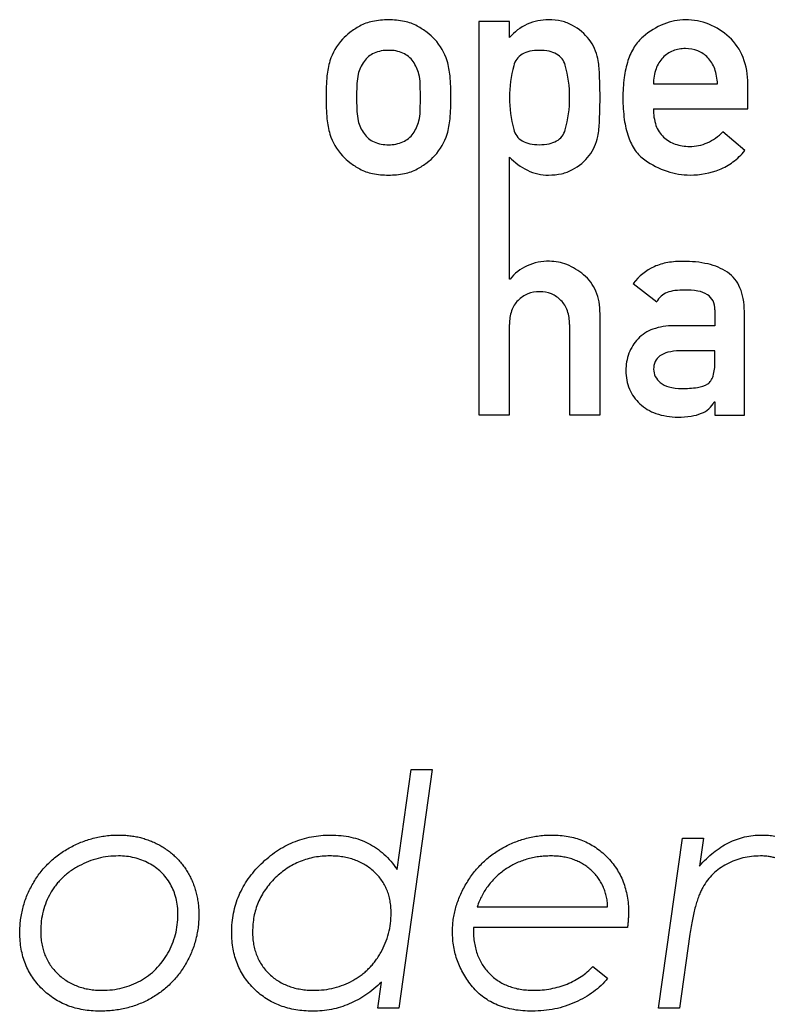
# Model space of a CAD drawing. Extents: x 0 to 0.124, y 0 to 0.206.
# Drawn here: x 0.09507 to 0.10273, y 0.16357 to 0.17371 of the extents above; entities that cross this region are included whole.
import ezdxf

# ---------------------------------------------------------------- set-up
doc = ezdxf.new("R2010")
doc.units = 0
doc.layers.get('0').update_dxf_attribs({"linetype": 'CONTINUOUS'})

msp = doc.modelspace()

# ---------------------------------------------------------------- linework, layer by layer
at = {"color": 7, "linetype": 'CONTINUOUS'}
for p, q in [((0.1000797853, 0.173690825), (0.0997677774, 0.173690825)), ((0.0997677774, 0.173690825), (0.0997677774, 0.1696702105)), ((0.1000797853, 0.1735280094), (0.1000797853, 0.173690825)), ((0.1010064923, 0.1729133104), (0.1010007553, 0.1731568214)), ((0.0985197381, 0.1730583788), (0.0985157967, 0.172916896)), ((0.099170658, 0.1729133104), (0.0991663516, 0.1730574847)), ((0.1015526459, 0.1730538935), (0.1022075072, 0.1730538935)), ((0.1025188037, 0.1727971149), (0.1025188037, 0.1730538935)), ((0.0985157967, 0.172916896), (0.0985197381, 0.1727714737)), ((0.0991663516, 0.1727696781), (0.099170658, 0.1729133104)), ((0.1010007553, 0.1726712354), (0.1010064923, 0.1729133104)), ((0.1015526459, 0.1727971149), (0.1025188037, 0.1727971149)), ((0.1024886772, 0.172371059), (0.1022627347, 0.1725640067)), ((0.1000797965, 0.1710559645), (0.1000797853, 0.1723036368)), ((0.1000855335, 0.1710559645), (0.1000797965, 0.1710559645)), ((0.101346995, 0.1710122119), (0.1015858382, 0.1708242914)), ((0.1021811806, 0.1707446736), (0.1021811806, 0.1705804209)), ((0.1024831415, 0.1696644726), (0.1024831415, 0.1707267429)), ((0.1010064774, 0.1696702105), (0.1010064774, 0.1707016372)), ((0.1000797965, 0.1696702105), (0.1000797965, 0.1705940499)), ((0.100694462, 0.1705940499), (0.100694462, 0.1696702105)), ((0.1021811806, 0.1705804209), (0.1017608747, 0.1705804209)), ((0.1021811806, 0.1703236376), (0.1018175215, 0.1703236376)), ((0.1021811806, 0.1702095962), (0.1021811806, 0.1703236376)), ((0.1021747061, 0.1698014702), (0.1021811806, 0.1698014702)), ((0.1021811806, 0.1698014702), (0.1021811806, 0.1696644726)), ((0.0997677774, 0.1696702105), (0.1000797965, 0.1696702105)), ((0.100694462, 0.1696702105), (0.1010064774, 0.1696702105)), ((0.1021811806, 0.1696644726), (0.1024831415, 0.1696644726)), ((0.0989310213, 0.1650191036), (0.0990746014, 0.1660442048)), ((0.0992897332, 0.1660442048), (0.0989472375, 0.163601897)), ((0.0990746014, 0.1660442048), (0.0992897332, 0.1660442048)), ((0.1016032465, 0.163601897), (0.1018503413, 0.1653420416)), ((0.1018503413, 0.1653420416), (0.1020654731, 0.1653420416)), ((0.1020654731, 0.1653420416), (0.102024927, 0.1650558331)), ((0.0997490988, 0.1646398774), (0.1010842577, 0.1646398774)), ((0.1012865112, 0.1644261761), (0.09971046, 0.1644261761)), ((0.1019257077, 0.1643584401), (0.101818382, 0.163601897)), ((0.1009316139, 0.1640293005), (0.1010842577, 0.1639071855)), ((0.0987321057, 0.163601897), (0.0987697907, 0.1638680699)), ((0.0989472375, 0.163601897), (0.0987321057, 0.163601897)), ((0.101818382, 0.163601897), (0.1016032465, 0.163601897))]:
    msp.add_line(p, q, dxfattribs=at)
for centre, radius, start, end in [((0.0987705144, 0.1732420179), 0.0004600896735723, 101.6017492141, 118.9637551241), ((0.0988353606, 0.172930867), 0.0007779251189368, 89.4470408826, 101.6714552276), ((0.0988499716, 0.1729459996), 0.0007627893647943, 78.214070324, 90.5335725061), ((0.0989109632, 0.1732366722), 0.0004657871154266, 61.1280449051, 78.2551834339), ((0.1004904352, 0.1731672322), 0.0005466199066485, 114.7674452515, 138.6989576212), ((0.1004750908, 0.1731813822), 0.0005274039922063, 89.3864881876, 113.8977670355), ((0.1004848496, 0.1731297195), 0.0005790510304971, 77.2154119067, 90.4068351374), ((0.1005163997, 0.1732724539), 0.0004328742989457, 61.0875972178, 77.1072431504), ((0.1019598029, 0.1729383119), 0.0007868077373549, 112.4568971381, 130.6194969927), ((0.1018812038, 0.1731182852), 0.0005904711864198, 90.074563698, 112.0793356177), ((0.1018851664, 0.1730652136), 0.0006435597440286, 68.6154292814, 90.4212102), ((0.101870251, 0.1730463726), 0.0006665790924082, 46.7130624906, 68.0121243633), ((0.0987842374, 0.1731290818), 0.0005621370180541, 126.8608016369, 137.3312956003), ((0.098990519, 0.1728561445), 0.0009042565185207, 119.3202429808, 126.9442647044), ((0.0986890316, 0.1728439841), 0.000916837223082, 53.2752318374, 60.8321557213), ((0.0988969257, 0.1731212708), 0.0005702729582081, 42.983330832, 53.3577210028), ((0.1004601779, 0.173164918), 0.0005541955340157, 38.1432469898, 61.3746243085), ((0.0988114714, 0.1731056392), 0.0005980514094231, 137.4482839532, 162.1659513896), ((0.0988766663, 0.1731083688), 0.000593906321482, 17.6861416775, 42.5613525724), ((0.1005208357, 0.1732217503), 0.0004714442194863, 11.0499571183, 37.2641951979), ((0.1017382611, 0.1731913641), 0.0004505105833099, 130.1850480793, 147.8014063965), ((0.1019431112, 0.1731127205), 0.0005683758160969, 21.7770761373, 47.4737211309), ((0.0987962497, 0.1731418286), 0.0002482655643386, 114.2219560557, 145.4285215185), ((0.0988343227, 0.1730404), 0.0003564515711769, 88.6262709033, 113.1140326843), ((0.0988509439, 0.1730432453), 0.0003535960376474, 66.7957333441, 91.3086808634), ((0.0988849253, 0.1731350347), 0.0002558903771849, 35.2451333216, 65.6910340728), ((0.1003080219, 0.1731938493), 0.000190435983193, 120.7698524126, 166.0784190949), ((0.1003405352, 0.1731336441), 0.0002588154055501, 101.8647684898, 120.1358082568), ((0.1003813059, 0.1729432043), 0.0004535697386603, 89.3995607544, 101.9588512402), ((0.100390827, 0.1729252372), 0.0004715360858354, 78.4605758328, 90.5793546845), ((0.1004323885, 0.1731261286), 0.0002663917399857, 60.8277296844, 78.5755683604), ((0.1004705584, 0.1731968037), 0.0001860790756615, 14.9121824736, 60.4824682666), ((0.1018804529, 0.173103541), 0.000617632835931, 147.9360262608, 162.2050109934), ((0.1018675758, 0.1731092345), 0.0003045467048551, 112.0747000646, 135.7365357356), ((0.1018763542, 0.1730764696), 0.000338234597825, 89.3086564792, 111.3668410152), ((0.1018842946, 0.1730842204), 0.0003304817743047, 68.3819892251, 90.6690987607), ((0.1018903765, 0.1731099584), 0.0003043375452194, 44.1117274216, 67.6612494844), ((0.0989962904, 0.1730654931), 0.0007864995196082, 163.505465524, 174.9534337832), ((0.0988877753, 0.1730673991), 0.0003659827587247, 143.9642832013, 166.7242991599), ((0.0987561432, 0.1730503758), 0.0004099528942383, 14.2723885749, 34.5215833487), ((0.0986816025, 0.1730655872), 0.0007929633987524, 4.998492407, 16.3491939276), ((0.0998670235, 0.1731097405), 0.0011347076353769, 2.3780252558, 10.2733573164), ((0.1022148818, 0.1729953669), 0.000969121002854, 162.1581227733, 172.7209407833), ((0.1018696755, 0.173107287), 0.0003074096222244, 135.7497339979, 160.8011077239), ((0.1018837933, 0.1731035673), 0.0003135127533121, 19.5306700709, 44.112908009), ((0.1017993525, 0.1730652646), 0.0007195406964679, 359.0945632375, 21.0393209214), ((0.0991414979, 0.1730265976), 0.0006225709633047, 168.4320021337, 177.0738459154), ((0.0985902501, 0.1730262021), 0.0005769497136292, 3.1080706527, 12.5371696519), ((0.1012997655, 0.1729171592), 0.0012199857155788, 164.6714459765, 180.1807616351), ((0.0995089919, 0.1729241341), 0.0011855382400341, 359.4768916544, 15.6873355429), ((0.1020483264, 0.1730477228), 0.0004957183681115, 161.0897898683, 179.2866771873), ((0.1017009852, 0.1730411216), 0.0005066839420121, 1.4444787432, 19.2748662813), ((0.1003169962, 0.172931146), 0.002113977283116, 174.4750570099, 180.3862384376), ((0.0973478788, 0.1729311652), 0.0021334005320654, 359.6167632873, 5.4739704379), ((0.1028093544, 0.1729169558), 0.0015687394260571, 172.6311544468, 180.2902438219), ((0.1003838357, 0.1729021076), 0.0021808188928367, 179.6114795533, 185.4401339396), ((0.0972804203, 0.1729020882), 0.0022008611735528, 354.610060343, 0.3854860754), ((0.101289191, 0.1729094721), 0.0012094112794009, 179.8181663876, 195.39582821), ((0.0995203671, 0.1729020126), 0.0011741679193943, 344.2355232211, 0.5513018705), ((0.1028155738, 0.1728998472), 0.0015749653386586, 179.6666982472, 187.6552588707), ((0.0991577082, 0.1728028978), 0.0006387430321337, 182.8199527158, 191.4027784019), ((0.0985909195, 0.1728011009), 0.0005762890437408, 347.4516635832, 356.874357088), ((0.1020442541, 0.1727875912), 0.0004916998905224, 178.890081181, 198.7494095035), ((0.0989987744, 0.1727631943), 0.0007888571893461, 184.9334535123, 196.4373026702), ((0.0988747024, 0.172755804), 0.0003521487230768, 192.9954155578, 216.5540989855), ((0.0987715904, 0.1727724406), 0.0003938684288562, 324.9189376659, 345.8109140889), ((0.0986790898, 0.1727631019), 0.0007953511111932, 343.7075958246, 355.1136037957), ((0.0998577922, 0.1727193391), 0.0011439735692438, 349.7586821771, 357.5900094421), ((0.1021670796, 0.1728106868), 0.0009203756792916, 187.5321012062, 198.96631743), ((0.0988114714, 0.1727231344), 0.0005980514094231, 197.8340486104, 222.5517160468), ((0.0987962465, 0.1726869459), 0.0002482633782952, 214.5720834735, 245.7786489364), ((0.0988849287, 0.1726937398), 0.0002558881516415, 294.3083620982, 324.7542628494), ((0.0988766663, 0.1727204048), 0.000593906321482, 317.4386474276, 342.3138583225), ((0.1003071821, 0.172634331), 0.00018965068024, 194.018633093, 239.3840415925), ((0.1004717699, 0.1726311), 0.0001849617254188, 299.2825296548, 344.9300778544), ((0.1018592122, 0.1727271182), 0.0002970479985985, 199.1764637355, 227.0059933887), ((0.101891236, 0.1729208237), 0.0005151034529303, 294.3581567481, 316.1548876711), ((0.0988343216, 0.1727883756), 0.0003564513670761, 246.8861381608, 271.3738999419), ((0.0988509449, 0.1727855303), 0.0003535958323145, 268.6911471309, 293.2040946502), ((0.1003404301, 0.1726958376), 0.0002595300456609, 239.9825319246, 258.1920759994), ((0.100381296, 0.172887576), 0.0004555741916759, 258.0958203656, 270.599052019), ((0.1003908454, 0.1729067841), 0.0004747815059616, 269.4223826051, 281.4572042765), ((0.1004325411, 0.1727038218), 0.0002675818244783, 281.3396068142, 298.992741926), ((0.1005314052, 0.1726025998), 0.0004603631410989, 322.3774487657, 349.1506555597), ((0.1018217801, 0.1726912976), 0.0005550200600194, 198.8960218954, 214.9249412626), ((0.1018921332, 0.1727644891), 0.0003468344265766, 227.2380659605, 250.2612675662), ((0.1019166751, 0.172844715), 0.0004306535203085, 250.7927732768, 270.7136477377), ((0.1019247085, 0.1728600983), 0.0004460113525705, 269.6570672984, 293.6583567628), ((0.1016918784, 0.1726024334), 0.0003976411490408, 215.142380321, 235.1720207914), ((0.1019177826, 0.1728545421), 0.000748114374175, 306.8097290286, 319.7391124207), ((0.0987680023, 0.1726772765), 0.0005350354742155, 222.0820395218, 233.1361949392), ((0.0989519539, 0.172920849), 0.0008402649683774, 233.0645870039, 241.2435646334), ((0.0987281079, 0.1729319202), 0.0008516679722891, 298.6058176583, 306.7158003821), ((0.0989135031, 0.1726844612), 0.0005424647177142, 306.6447783315, 317.6032827073), ((0.1006138103, 0.1728464461), 0.0007614619748491, 225.4674242827, 242.5713441711), ((0.1004766194, 0.172644425), 0.0005292887859977, 298.0707487803, 322.4117397692), ((0.1019866788, 0.1730198365), 0.0009086470083053, 234.9445172706, 251.1166111736), ((0.1020034348, 0.1727421566), 0.0006068171705099, 291.8245316511, 306.6927625193), ((0.0987696985, 0.1725947752), 0.0004667332742779, 241.6005919441, 258.667806149), ((0.0988353398, 0.1729165114), 0.0007950962015147, 258.5855570965, 270.5425111869), ((0.0988499928, 0.1729010319), 0.0007796136800487, 269.4763894591, 281.5264715856), ((0.0989117922, 0.1726002099), 0.0004725098932714, 281.4727987628, 298.3091937693), ((0.1004730469, 0.1725941941), 0.0004728058671037, 243.6306891969, 270.9320808062), ((0.1004848561, 0.1727147198), 0.0005932833143731, 269.6022996994, 282.4722559239), ((0.1005173538, 0.1725646045), 0.0004396926626821, 282.5620572378, 298.2815534417), ((0.101928304, 0.1728596051), 0.0007381544933058, 251.3785981459, 269.9591022862), ((0.1019301033, 0.1729287134), 0.0008072659322028, 269.8348976328, 291.7336981023), ((0.1004794876, 0.1706895376), 0.0005501350147306, 88.9718509079, 113.5952474012), ((0.1004884636, 0.1707584534), 0.0004811314454135, 68.2224513324, 89.8933681877), ((0.1018036365, 0.1706317655), 0.0006036390708795, 100.0270900681, 113.6906635035), ((0.1018380155, 0.1704332538), 0.0008051048311912, 88.7012161091, 99.9765752448), ((0.101878626, 0.1702009563), 0.0010374364781683, 77.041507981, 91.2351065145), ((0.1004537552, 0.1707698556), 0.0004663106216101, 114.6480685898, 142.1527861182), ((0.1004234069, 0.1706062425), 0.0006466274923698, 50.0888352082, 67.8730870162), ((0.1017789081, 0.17069475), 0.0005360331854667, 113.9752620957, 143.6836240195), ((0.1019695812, 0.1705973684), 0.0006307236888968, 57.2271039795, 77.018369461), ((0.1020993039, 0.1708280263), 0.0003669006959377, 22.4743217563, 54.7615440183), ((0.10056789, 0.1707686561), 0.0004294005914773, 22.5609524874, 50.97217567), ((0.1003848341, 0.1705992075), 0.0003283951054261, 89.2872815217, 111.1314823725), ((0.1003925562, 0.1706111476), 0.0003164504784981, 68.4709509817, 90.6585699418), ((0.1004876438, 0.1707355856), 0.00051619379361, 10.0187714768, 22.533426854), ((0.1017794643, 0.1707186051), 0.0002205916689345, 113.3549111436, 151.3732050653), ((0.1018273908, 0.1705109588), 0.0004319270198419, 97.2720606128, 108.2654646594), ((0.1018672535, 0.1702108046), 0.0007347143185129, 89.682808515, 97.3928033618), ((0.1018915075, 0.1703139736), 0.0006318566197619, 79.4285334199, 91.8308025031), ((0.1019581703, 0.1706599127), 0.0002795667082913, 58.4560782895, 79.8516948828), ((0.1019592483, 0.1707664912), 0.0005198527673175, 10.1137327506, 22.8405232665), ((0.1003681299, 0.17064116), 0.0002821647556181, 135.3801475702, 160.8088618904), ((0.1003740552, 0.1706368832), 0.0002893885751099, 111.8300840651, 135.6014548955), ((0.1003982961, 0.1706354762), 0.0002917349910946, 44.3340662136, 67.7661517784), ((0.1004061275, 0.17064116), 0.0002821647556181, 19.1911381096, 44.6198524298), ((0.1003133603, 0.1707050811), 0.0006931265788101, 359.7153486176, 9.995542232), ((0.1020189475, 0.1707619901), 0.0001607847137362, 26.8815721088, 57.8840211631), ((0.1019854453, 0.1707507231), 0.0001958274593988, 358.2297174179, 25.3896921933), ((0.1017104088, 0.1707213546), 0.0007727521075191, 0.3995274743, 10.1684728097), ((0.1004946233, 0.1706008803), 0.0004148845136726, 161.297698759, 180.9432775798), ((0.100279634, 0.1706008803), 0.0004148845136726, 359.0567224202, 18.702301241), ((0.1016783785, 0.1701765859), 0.0003911675971069, 109.4391170379, 136.4103851462), ((0.1017566981, 0.1699415352), 0.0006388994730913, 89.6255421063, 109.0471270331), ((0.1017173349, 0.1701399658), 0.0004446328185754, 136.4537117584, 159.0816759894), ((0.101757092, 0.170070617), 0.0002447084448177, 103.1705947905, 124.3988962921), ((0.1018262078, 0.1697902107), 0.0005334979019105, 90.9330457633, 103.5364840445), ((0.1017701029, 0.1701253832), 0.0004991567008282, 159.6807097212, 180.6254266183), ((0.1017333557, 0.1701424559), 0.0001785215335515, 156.1753335091, 182.3934178105), ((0.1017031016, 0.1701520777), 0.0001469987026514, 124.9728761994, 154.8426374836), ((0.1017020466, 0.1701966959), 0.0004793063589354, 344.1941558657, 1.5422722031), ((0.1017411782, 0.170113813), 0.0004702420846928, 179.2540981118, 202.5307265268), ((0.1017133678, 0.1701340065), 0.0001583810468502, 179.6403307033, 206.8172350466), ((0.1017495449, 0.1701558818), 0.0002005618608753, 207.7318587513, 230.9380176915), ((0.1020426047, 0.1700822253), 0.0001173116974206, 304.724969837, 326.8552696238), ((0.1019810491, 0.1701218129), 0.0001904971246457, 327.0085111755, 343.0082856974), ((0.1017055727, 0.1701058808), 0.0004343606986205, 203.363955228, 227.9112342488), ((0.1017614163, 0.1701579291), 0.0002097822209358, 228.7723218253, 255.9449805053), ((0.1018315095, 0.1704247607), 0.000485658590153, 255.5681831452, 271.0575027126), ((0.101866145, 0.1708297808), 0.0008909659273922, 268.3488534792, 278.8431999977), ((0.1019629529, 0.1702401603), 0.0002935147765768, 277.8643438966, 299.9368060698), ((0.1017135938, 0.1700883327), 0.0004270820273652, 225.5340063815, 251.357265526), ((0.1019525659, 0.1699190366), 0.0002513333459569, 291.5508819185, 332.11025325), ((0.1018062211, 0.1703722412), 0.0007257099386644, 251.5932336852, 269.7033272926), ((0.1018088846, 0.1705103611), 0.0008638439758386, 269.5741017552, 278.59738), ((0.1018694712, 0.170119496), 0.0004683161304707, 278.4168826238, 291.9976204198)]:
    msp.add_arc(centre, radius, start, end, dxfattribs=at)
for points, knots in [([(0.09507007471332, 0.1643727502974452), (0.0950703438656509, 0.1643953488134141), (0.0950708777119808, 0.1644401715157515), (0.0950781364517899, 0.1645067172360238), (0.0950883331140263, 0.1645720955197324), (0.0951031617712062, 0.1646361855073749), (0.0951224548561478, 0.1646986920931001), (0.0951450963875058, 0.1647601441266829), (0.0951732575014496, 0.1648197223168921), (0.0952043372442851, 0.1648782694294348), (0.0952396835561461, 0.1649344581898339), (0.0952782774390282, 0.1649878052327854), (0.0953198223277558, 0.1650381970914034), (0.0953649567798468, 0.1650850427523287), (0.095413026189294, 0.1651289362327583), (0.0954643616688356, 0.1651694808097065), (0.0955182799794465, 0.1652074602924168), (0.095575539466096, 0.1652415350543243), (0.0956347229594414, 0.1652724136470739), (0.0956955348192718, 0.1652993546774471), (0.0957576586580204, 0.165321566126402), (0.095820783449649, 0.1653404894504512), (0.0958854063418743, 0.165354616691861), (0.0959511548702514, 0.1653651872267843), (0.0960182487542566, 0.1653715943773135), (0.0960633614254109, 0.1653722429284274), (0.0960861128743776, 0.1653725700089836)], [0, 0, 0, 0, 0.0426963891876735, 0.0846855406822755, 0.1263897385996903, 0.1677284276023631, 0.2088963129429749, 0.2499840270578593, 0.2914013109455429, 0.3333560256911104, 0.3752191302636956, 0.4167627264893063, 0.457746975436165, 0.4985611507777298, 0.5396235730376682, 0.5806958939652127, 0.6221360732825151, 0.6641972354053083, 0.7065430823154585, 0.7482602748939452, 0.7898082198682547, 0.8311774912914103, 0.8727428267106737, 0.9147438093167288, 0.9570031695797884, 1, 1, 1, 1]), ([(0.0960861128743776, 0.1653725700089836), (0.0961047317798342, 0.1653723882750275), (0.0961417288071132, 0.1653720271573371), (0.0961966327089043, 0.165366272318762), (0.0962505304506786, 0.1653584707891599), (0.0963031143135488, 0.1653469444678657), (0.0963544327047267, 0.1653321279384774), (0.0964044696516796, 0.1653137672257947), (0.096453868495787, 0.1652931293451516), (0.0965011466430827, 0.1652680280698298), (0.0965471617309906, 0.1652411235107779), (0.0965904635111292, 0.1652108630737073), (0.0966317360761797, 0.1651785813269111), (0.0966698521190396, 0.1651431608464871), (0.0967052519853841, 0.1651052664099895), (0.0967383679299851, 0.1650650540257926), (0.0967688516978739, 0.165022198487609), (0.096796411223542, 0.164976839492048), (0.096821354988065, 0.1649296350618371), (0.0968427776642751, 0.1648804885845075), (0.0968607803618666, 0.1648297200281022), (0.0968763307755135, 0.1647777781448733), (0.0968877085469657, 0.1647239864603487), (0.0968955471273553, 0.1646686703810116), (0.0969012712676502, 0.1646118525737811), (0.096901626172012, 0.1645734285367533), (0.0969018054825507, 0.1645540153214836)], [0, 0, 0, 0, 0.0431781545998957, 0.08579792014685, 0.1279553210863153, 0.1694915066794384, 0.2105895728265319, 0.2517852179718291, 0.2931062185090014, 0.3346882534102829, 0.3758772903352676, 0.4167095618353986, 0.4571566936054973, 0.497360816376355, 0.5372948988953795, 0.5773990302270494, 0.6181412046672418, 0.6592044833521213, 0.7004595548476411, 0.7419268714267173, 0.7834696100191076, 0.8253793050433691, 0.8676366701289298, 0.9108888368280824, 0.9549778126556578, 1, 1, 1, 1]), ([(0.097237622790243, 0.1643760893899933), (0.0972384980304954, 0.1644096944291692), (0.0972402235177262, 0.164475944885346), (0.0972551404964319, 0.1645732289279427), (0.0972783520653702, 0.1646669775228468), (0.0973115721909557, 0.1647571267220676), (0.0973540246593825, 0.1648437557483417), (0.0974066502273675, 0.1649263623879582), (0.0974686126482939, 0.1650051443597587), (0.0975384512997694, 0.165079947957079), (0.0976152777511343, 0.1651478370696656), (0.0976955737137494, 0.165208415586192), (0.0977800466690234, 0.1652587817798472), (0.097867370680752, 0.1653007215476286), (0.0979587037906989, 0.1653324792687122), (0.0980527744669595, 0.1653562859531048), (0.0981505610441186, 0.165369641762826), (0.0982167335478189, 0.1653715841024151), (0.0982503218587526, 0.1653725700089836)], [0, 0, 0, 0, 0.0639353163048533, 0.1260449020409414, 0.1869006429709428, 0.2475142918555724, 0.3085624149606767, 0.3701952298767425, 0.4335873367036562, 0.4991126912026186, 0.5647162916321361, 0.6285196493195866, 0.6902898015225034, 0.751619391863155, 0.8125976963276649, 0.8740407053184895, 0.9360646836951477, 0.9999999999999999, 0.9999999999999999, 0.9999999999999999, 0.9999999999999999]), ([(0.0982503218587526, 0.1653725700089836), (0.0982861660307326, 0.1653716671604228), (0.0983560170546864, 0.1653699077420023), (0.0984571656060479, 0.16535321422621), (0.0985517202370701, 0.1653267824733546), (0.0986394785874246, 0.1652884724979756), (0.0987217802375457, 0.1652395836478355), (0.0987974064488716, 0.1651772981593935), (0.0988687754941645, 0.1651041528952976), (0.0989099034760488, 0.1650479561721082), (0.0989310197253392, 0.1650191032121087)], [0, 0, 0, 0, 0.1340629823571741, 0.261254091659988, 0.3825661397849021, 0.5006425379326346, 0.6186274150240892, 0.739641305330678, 0.8663246079752025, 0.9999999999999999, 0.9999999999999999, 0.9999999999999999, 0.9999999999999999]), ([(0.0994967574056276, 0.1643822905618683), (0.0994973007160283, 0.1644034503509667), (0.0994983854780398, 0.1644456975366566), (0.0995045300613838, 0.1645088711943545), (0.0995156016981349, 0.1645713279691188), (0.0995309987311387, 0.1646331295798867), (0.0995504472757313, 0.1646944492859775), (0.0995751719130171, 0.1647548813870313), (0.0996029933068207, 0.1648152725555558), (0.0996360728239676, 0.1648739134840349), (0.0996720573206477, 0.1649311362116734), (0.0997114762807256, 0.1649854113969247), (0.0997543076493301, 0.1650361566040516), (0.0997995312045015, 0.1650839674456219), (0.0998478361290167, 0.1651284193890898), (0.0998990057444259, 0.1651695063576829), (0.0999530809630839, 0.16520745540799), (0.1000102423605313, 0.1652413969818185), (0.1000691256173835, 0.1652725540709519), (0.1001297388338021, 0.1652992319914072), (0.1001914841857182, 0.1653215832024413), (0.1002541423411465, 0.1653404836577977), (0.1003182869261977, 0.1653546180886206), (0.1003835598632864, 0.1653651867618767), (0.1004501776224715, 0.1653715946941396), (0.1004949731384913, 0.1653722430244383), (0.1005175656988969, 0.1653725700089836)], [0, 0, 0, 0, 0.0402552945744598, 0.0803728665244436, 0.1206008817003068, 0.1608004611511368, 0.2014526254167232, 0.24284626153106, 0.2849270350062222, 0.3278472682954355, 0.3708090440043953, 0.413459873944565, 0.4553226899098303, 0.4970410301328369, 0.5385670556132732, 0.5800875732980108, 0.6217894641518182, 0.6641162595693474, 0.7064614220067976, 0.7484420755728595, 0.7899681010532954, 0.8313086627112108, 0.8728412965823427, 0.9148088734207813, 0.9570339658010955, 1, 1, 1, 1]), ([(0.1005175656988969, 0.1653725700089836), (0.1005451067825537, 0.1653719822140681), (0.1005992838475168, 0.165370825941362), (0.1006787022782056, 0.1653601162818152), (0.1007543815609866, 0.1653424331073073), (0.1008265615163411, 0.165318082069224), (0.1008949004505074, 0.165286415997779), (0.1009598036798626, 0.1652481368976409), (0.1010207096319587, 0.1652023383844546), (0.1010774662349113, 0.1651501552485271), (0.1011293738276652, 0.1650928853010925), (0.1011743988860838, 0.1650308765739447), (0.1012129109119823, 0.1649653399271764), (0.1012438823134336, 0.1648956407750652), (0.1012684775681578, 0.1648223781674627), (0.1012853303464149, 0.1647451134680881), (0.1012962822078305, 0.1646642021077567), (0.1012973931367111, 0.1646089086999927), (0.1012979593287046, 0.1645807280618683)], [0, 0, 0, 0, 0.0663137422167751, 0.1304481684448821, 0.1925997777842041, 0.2532800780189299, 0.3136015352766963, 0.3737037296459998, 0.434448058406506, 0.4967964344398527, 0.5591706855619891, 0.6203037762175024, 0.6810662140090556, 0.7419263474572788, 0.8036956055630452, 0.8668818198096212, 0.9321554699660177, 1, 1, 1, 1]), ([(0.102024927477743, 0.1650558332301375), (0.1020476451976106, 0.1650811301994113), (0.1020920578800184, 0.1651305852621902), (0.1021655414070784, 0.1651948307086669), (0.1022411204959389, 0.1652499534101957), (0.1023199421060436, 0.1652945594023075), (0.1024012815944498, 0.1653297279226441), (0.1024856375933099, 0.1653547166359061), (0.1025727766583087, 0.1653699669315535), (0.1026319453114249, 0.1653716982105387), (0.1026617401279834, 0.1653725700089836)], [0, 0, 0, 0, 0.1386941184349926, 0.2711441935993136, 0.3976152779092095, 0.5199972365303293, 0.6400923248457159, 0.758598036268208, 0.8784402407783285, 1, 1, 1, 1]), ([(0.1026617401279834, 0.1653725700089836), (0.1026843376201641, 0.1653721516364593), (0.1027287135458321, 0.1653713300555557), (0.102793573790101, 0.1653637229132726), (0.1028549911852878, 0.1653504336502782), (0.1029135087027019, 0.165333914771275), (0.1029680686684983, 0.1653104980693053), (0.1030195766875653, 0.1652829140474613), (0.1030673505124593, 0.1652496960708705), (0.1031117625183678, 0.1652121413252804), (0.1031516813171467, 0.1651702164818263), (0.1031870531454102, 0.1651247813420514), (0.103215779358872, 0.1650751724101693), (0.1032408749755941, 0.1650228359936731), (0.1032589420945603, 0.1649664067432255), (0.1032726351393106, 0.1649067678158007), (0.1032800213616558, 0.164843587708398), (0.1032812361586956, 0.1648003302036588), (0.1032818573154834, 0.164778211535426)], [0, 0, 0, 0, 0.0699605697638868, 0.1373853797006749, 0.2017962265161057, 0.2644266275196771, 0.3253300430655517, 0.3852563404510931, 0.4450773618274913, 0.5051592098766534, 0.5650592056060705, 0.6240497500821608, 0.6829909576013491, 0.742243938716213, 0.8034352683374664, 0.8660269488421273, 0.9314961533598066, 1, 1, 1, 1]), ([(0.0960799117025026, 0.1651588680859067), (0.0960445258488269, 0.1651577341403072), (0.0959743414693977, 0.1651554850701298), (0.0958709180041125, 0.1651356535138019), (0.0957708999222711, 0.1651033870722849), (0.0956911037168191, 0.1650664802072009), (0.0956298874284697, 0.1650316832934085), (0.0955867999373275, 0.1650026767599591), (0.0955461554916437, 0.1649714638232429), (0.0955087620813074, 0.1649374293981539), (0.095473160506055, 0.1649019304291407), (0.0954410484829409, 0.1648632573428473), (0.0954116209032013, 0.1648224167682835), (0.0953760103462036, 0.1647652016526324), (0.0953390009666585, 0.1646894459570222), (0.0953068195248864, 0.1645932870249458), (0.0952871198919834, 0.1644923295639549), (0.0952849006355461, 0.1644234019073147), (0.0952837766363969, 0.1643884917337433)], [0, 0, 0, 0, 0.0857964810410949, 0.1701689277936433, 0.254477839739283, 0.3402743207803783, 0.3829599416999205, 0.4252267997635835, 0.4662044408121145, 0.5071838980441843, 0.5478333042147318, 0.5880926907709991, 0.6289957988614859, 0.669891628171223, 0.7515056578404542, 0.8328822457779561, 0.9153589416625535, 1, 1, 1, 1]), ([(0.0966881035594738, 0.164558308440474), (0.0966872868735569, 0.1645870003478332), (0.0966856918173082, 0.164643038054828), (0.0966702932685469, 0.1647244514145616), (0.0966461170413353, 0.1648008845524296), (0.096612072620398, 0.1648718588808623), (0.0965691319727566, 0.16493651279803), (0.0965175553434639, 0.1649936886669182), (0.0964581954268819, 0.1650436615323165), (0.0963908758482287, 0.165084388381588), (0.0963187733033117, 0.1651181653956642), (0.0962419388207456, 0.1651413138758077), (0.096162061183459, 0.1651562347244981), (0.096107486640718, 0.1651579841511905), (0.0960799117025026, 0.1651588680859067)], [0, 0, 0, 0, 0.0897661279686547, 0.1753207939151206, 0.2584651498346482, 0.340200495930904, 0.4209900111026918, 0.5006748320639117, 0.5805585390899541, 0.6630562667419795, 0.746382326620673, 0.8292279450267529, 0.913713819149253, 1, 1, 1, 1]), ([(0.0982431666604353, 0.1651588680859067), (0.0982164183788108, 0.1651582817545699), (0.0981636629226761, 0.1651571253372136), (0.0980860181287202, 0.1651462918413127), (0.0980112159628955, 0.1651287220067365), (0.0979395056214597, 0.1651038000456205), (0.0978706538192842, 0.1650720006975283), (0.0978046852954526, 0.1650333765188293), (0.0977418944023425, 0.1649871326836265), (0.097682962722981, 0.1649346255179656), (0.0976286957294759, 0.1648773980068921), (0.0975814188861464, 0.1648160915535164), (0.0975406211048912, 0.164751882681435), (0.0975085271925847, 0.1646836790531755), (0.0974823369760542, 0.164612953899689), (0.097464153489353, 0.1645387198917265), (0.0974537080381685, 0.1644612978849367), (0.0974521266300125, 0.1644085576226265), (0.0974513247133199, 0.1643818135486471)], [0, 0, 0, 0, 0.0649385479836033, 0.128077861886034, 0.1899970753661924, 0.2513099054102768, 0.3121354831568617, 0.3739341373063702, 0.4366574990231114, 0.5012194215594872, 0.565423420116921, 0.6279180810560151, 0.6889969290220573, 0.7498016599222314, 0.810645626013392, 0.8719049141006565, 0.9350442280030837, 1, 1, 1, 1]), ([(0.0988690080065892, 0.1645773889693202), (0.0988684438198092, 0.1645984039101879), (0.0988673367720318, 0.1646396394449547), (0.0988590817008404, 0.1646998695424708), (0.0988457076624489, 0.1647572645900396), (0.0988269321683339, 0.1648117008613761), (0.0988013928815284, 0.1648625768406748), (0.0987721325515026, 0.1649111821118564), (0.0987363124985271, 0.1649562717995812), (0.0986955473296135, 0.1649977904038708), (0.0986506723119166, 0.1650357604471649), (0.0986018409339714, 0.1650684419374603), (0.0985502526111037, 0.165097098085435), (0.0984948212139848, 0.1651193255720115), (0.0984365414286471, 0.1651369551550692), (0.0983749778998036, 0.1651499549532724), (0.0983101460412323, 0.1651576456938738), (0.0982657661645737, 0.1651584556387704), (0.0982431666604353, 0.1651588680859067)], [0, 0, 0, 0, 0.0656688248950139, 0.1288554238194847, 0.189610851855337, 0.2496527001111598, 0.3083297826221283, 0.3672274367034155, 0.4266822868745824, 0.4878327939702198, 0.5488559398370584, 0.6100569136468241, 0.6712175174166932, 0.7329589032291065, 0.7963172582221046, 0.8613302572563353, 0.9293853957932343, 1, 1, 1, 1]), ([(0.1005065943948103, 0.1651588680859067), (0.1004848006334217, 0.1651583215412309), (0.1004416045158196, 0.1651572382675513), (0.1003777549550661, 0.165151291978079), (0.1003160240928931, 0.1651399350055738), (0.100256053497183, 0.1651254929993907), (0.1001982626041926, 0.1651056629045876), (0.1001423512155014, 0.1650819500452883), (0.1000885934996164, 0.1650534277865433), (0.1000368599382474, 0.1650212080530277), (0.0999877594959886, 0.1649853236038696), (0.0999429279811317, 0.164945080606652), (0.0999005758346562, 0.1649030423146174), (0.0998627887278986, 0.1648566070953091), (0.0998283589047777, 0.1648073222600441), (0.0997986378834471, 0.1647542134575327), (0.0997706005641031, 0.1646989815992634), (0.0997563325637852, 0.1646597643744853), (0.099749097399618, 0.1646398777012913)], [0, 0, 0, 0, 0.0665505985541481, 0.1319059812744675, 0.1955162898241741, 0.2580354571466765, 0.3200550686374514, 0.3818214795213788, 0.4432742367994742, 0.5056405568277264, 0.5677797453456783, 0.6286545641674932, 0.6894131356162276, 0.7497669826840248, 0.8111717861840193, 0.8727088513503515, 0.9354518967619928, 1, 1, 1, 1]), ([(0.1010842574056276, 0.1646398777012913), (0.1010830415326499, 0.1646588400986345), (0.1010806672892259, 0.1646958681007528), (0.1010708416826075, 0.1647498512471636), (0.1010565370018745, 0.1648011367741555), (0.1010376202513651, 0.1648498653192812), (0.1010133708449968, 0.1648956293400698), (0.1009847273433336, 0.1649387182741787), (0.1009511287936925, 0.1649790139945458), (0.1009129246349854, 0.1650158598368366), (0.1008717593958557, 0.1650498415548115), (0.100827225584374, 0.1650789874908297), (0.1007799271393378, 0.1651033650732106), (0.1007304289740191, 0.1651240334862445), (0.1006781560462396, 0.1651397972591486), (0.100623346209125, 0.1651506291696569), (0.1005659167275096, 0.1651574765830411), (0.100526648687759, 0.1651583976794875), (0.1005065943948103, 0.1651588680859067)], [0, 0, 0, 0, 0.0658283888979657, 0.1285435422243669, 0.1898003176312991, 0.2501953515648229, 0.3093731362383227, 0.3689985172326309, 0.4292726803967021, 0.4908633770225351, 0.5527641082779103, 0.6140729464371583, 0.6749715211097123, 0.7370070991520383, 0.799785207360377, 0.8638924168727585, 0.9304894931881847, 1, 1, 1, 1]), ([(0.1026469527181276, 0.1651588680859067), (0.1026166657447696, 0.1651579069261641), (0.1025567866845992, 0.1651560066589641), (0.1024687902500662, 0.1651393889843725), (0.1023837688656981, 0.1651140496594815), (0.102303324810546, 0.1650769962751075), (0.102228532494746, 0.165031286133299), (0.1021617412498984, 0.1649759055936886), (0.1021045785094802, 0.16491101159877), (0.1020637827623992, 0.1648499238667152), (0.1020364416230906, 0.1647948365246083), (0.1020159980293411, 0.1647484352028881), (0.1019983847078847, 0.1646961929567834), (0.1019811888088786, 0.1646389237101263), (0.1019649684866976, 0.1645764219638564), (0.1019502444025618, 0.1645084660190071), (0.10193696114462, 0.1644352684641257), (0.1019295315039828, 0.1643845408184699), (0.101925708727743, 0.1643584399008106)], [0, 0, 0, 0, 0.0754996296108754, 0.1492670400199986, 0.2226783862296173, 0.2963518688874293, 0.3695625038409074, 0.4408243971166148, 0.5119182561573944, 0.5846457896750008, 0.6233217105908101, 0.6652540895762051, 0.7110469963360938, 0.7607473063741456, 0.814437105070111, 0.8720955548599383, 0.9341892700182118, 1, 1, 1, 1]), ([(0.1030657703263007, 0.1647772575089836), (0.10306538322882, 0.1647912665301402), (0.1030646282154932, 0.1648185903909131), (0.1030593318405287, 0.1648585561999404), (0.1030504159206313, 0.1648963619996054), (0.1030372578900535, 0.1649318914809847), (0.1030211100499207, 0.1649656430770967), (0.1030008003931406, 0.1649971086228126), (0.1029775020098003, 0.1650270000856303), (0.1029500934970316, 0.1650539794680406), (0.1029203096105713, 0.1650786540145009), (0.1028880241618963, 0.1651005190020476), (0.1028531675718875, 0.1651184473142692), (0.1028162804304374, 0.1651332926932339), (0.1027771746008315, 0.165144949617323), (0.1027357444557741, 0.1651526366058037), (0.1026921093753283, 0.1651583821407241), (0.1026622375155626, 0.1651587036013292), (0.1026469527181276, 0.1651588680859067)], [0, 0, 0, 0, 0.0659330758948623, 0.1285990053081912, 0.1894139388090666, 0.2483720238391572, 0.3066179304357098, 0.3651708004576555, 0.4243186143290144, 0.4846526436061795, 0.5457937141394512, 0.6062019778701391, 0.6677994676267573, 0.7299267114349289, 0.7931577513754312, 0.8595058510509529, 0.9281121220999488, 1, 1, 1, 1]), ([(0.0969018054825507, 0.1645540153214836), (0.0969015360856128, 0.1645317345259304), (0.0969010017997186, 0.1644875457728293), (0.0968937479881171, 0.1644219527851633), (0.0968835065801734, 0.1643573730774333), (0.0968686648154767, 0.1642939376990344), (0.0968496216996895, 0.1642317430488427), (0.0968259029474556, 0.1641710599724087), (0.0967990008644913, 0.1641111517784495), (0.0967669317808543, 0.1640534034739582), (0.0967316976685346, 0.1639976882044383), (0.0966937969350579, 0.1639446835870045), (0.0966523596482, 0.1638953860881617), (0.0966085724745007, 0.1638489992777827), (0.0965616980390966, 0.1638059693691086), (0.0965117617618798, 0.1637662008812215), (0.0964591080538225, 0.1637295467984963), (0.0964034806911999, 0.1636967015199882), (0.0963460088897964, 0.16366693469038), (0.0962858694149685, 0.1636417937298529), (0.0962241990880854, 0.1636196955560308), (0.0961603677374333, 0.1636021779729435), (0.0960949518272847, 0.1635880867180715), (0.0960273116780922, 0.1635789698560102), (0.0959579297461783, 0.163572276172644), (0.0959109067696574, 0.1635716724669296), (0.0958871983611565, 0.1635713680859067)], [0, 0, 0, 0, 0.0423786386381683, 0.0840481299272771, 0.1254354268220538, 0.1667574134733548, 0.207912890434674, 0.2491017231845003, 0.2906711226370119, 0.3327864532406301, 0.3746750861476848, 0.4160756538733568, 0.456676804154536, 0.4971288511099879, 0.5373891945641746, 0.5776506750431863, 0.6185271286045289, 0.6593666086506261, 0.7005053975757275, 0.7415873964715849, 0.7833128781972393, 0.8250844133422282, 0.8674565702491938, 0.9105475588167931, 0.9548991753843531, 1, 1, 1, 1]), ([(0.0959115260354353, 0.1637850700089837), (0.095946901670533, 0.1637862592301686), (0.0960163825806838, 0.1637885949669002), (0.0961179545260736, 0.1638070970788944), (0.0962141951527166, 0.1638379729060024), (0.0963051254460208, 0.1638802193947203), (0.0963887405686033, 0.1639347401974407), (0.0964640400704092, 0.1640003975586738), (0.0965302586084138, 0.1640767614405211), (0.0965861169775419, 0.1641630197118694), (0.0966312229218991, 0.1642561499308263), (0.0966645764897332, 0.1643537408165229), (0.0966840733975131, 0.1644551365351389), (0.0966867525602065, 0.1645237229399729), (0.0966881035594738, 0.164558308440474)], [0, 0, 0, 0, 0.0867526281655325, 0.1703899179838067, 0.2523091584942342, 0.3341587038200676, 0.4156355346330372, 0.4963721420421257, 0.5785038192086892, 0.6627936148392551, 0.7477631488894324, 0.8317744373106185, 0.9151702834289606, 1, 1, 1, 1]), ([(0.0980771660594738, 0.1637850700089837), (0.0981130199091514, 0.1637862357440429), (0.098183635224759, 0.1637885316969146), (0.0982870164138085, 0.1638074919784546), (0.0983850872678748, 0.1638394225940196), (0.0984625709243276, 0.1638754986896439), (0.0985210756456133, 0.1639105211588406), (0.0985628938048622, 0.16393944170492), (0.0986025044610586, 0.1639712471792155), (0.0986393021324525, 0.1640058745624701), (0.0986741721328308, 0.1640430451811974), (0.098706434086234, 0.1640828620522652), (0.0987360933939159, 0.1641257760831653), (0.0987728458331819, 0.1641857288317166), (0.0988113239331216, 0.164265275091049), (0.0988450886130793, 0.1643654992521265), (0.098865149528563, 0.1644702169545077), (0.098867711168025, 0.1645413683412723), (0.0988690080065892, 0.1645773889693202)], [0, 0, 0, 0, 0.0859501770470042, 0.1692816512945911, 0.2510503840823046, 0.3327701889766941, 0.3736474400961505, 0.4144819735331703, 0.4546250311260834, 0.4953668559323778, 0.5355696489043327, 0.5767852833712385, 0.6181506172490117, 0.660598760158743, 0.7453690367909362, 0.8294260188750475, 0.9136463502941465, 1, 1, 1, 1]), ([(0.1012979593287046, 0.1645807280618683), (0.1012979374768269, 0.1645695923598728), (0.1012978915397177, 0.1645461828403028), (0.101294946875754, 0.1645093199508137), (0.1012920455295268, 0.164468855916822), (0.1012884060798537, 0.1644407898390067), (0.1012865110113969, 0.1644261757782144)], [0, 0, 0, 0, 0.2153321650691433, 0.4526721830643401, 0.7150053512047745, 1, 1, 1, 1]), ([(0.0958871983611565, 0.1635713680859067), (0.0958580612222156, 0.1635718895342875), (0.0958009993565799, 0.1635729107332975), (0.0957175454462316, 0.1635844506413216), (0.0956380420663094, 0.1636019829648483), (0.0955620698799253, 0.1636261445072814), (0.095490463204347, 0.1636583740769104), (0.0954225972620566, 0.1636972041209233), (0.0953588967647149, 0.1637433482891378), (0.0952995116667449, 0.1637959910503611), (0.0952460828376318, 0.1638543829121283), (0.0951986923225186, 0.163916738808049), (0.0951590468173996, 0.1639833778560929), (0.0951264151190587, 0.164053869543751), (0.0951011013637332, 0.164128230683356), (0.0950828808381351, 0.1642063334277175), (0.095072425629846, 0.1642883534655927), (0.0950708683465235, 0.1643442592271381), (0.0950700747133199, 0.1643727502974452)], [0, 0, 0, 0, 0.0680972736425807, 0.1333609825809743, 0.1966018514901959, 0.2583380868554484, 0.3194258947842772, 0.3798914847974469, 0.4408841544331157, 0.5030455808874879, 0.5651536002211327, 0.625690037212791, 0.6858897826833603, 0.7461159358327573, 0.8070280750788803, 0.8692639723393387, 0.9333734260516264, 1, 1, 1, 1]), ([(0.0952837766363969, 0.1643884917337433), (0.0952843524287988, 0.1643666846238108), (0.0952854828813659, 0.1643238707497194), (0.0952935905889296, 0.164261206251041), (0.0953074612688286, 0.16420179366525), (0.095326667517672, 0.164145553371758), (0.0953510537454266, 0.1640922040531901), (0.0953811866257773, 0.1640418871321393), (0.0954172460763814, 0.1639950427600406), (0.0954581598907271, 0.1639517202383454), (0.0955035080072972, 0.1639127235067457), (0.0955520498441179, 0.1638782369235178), (0.0956041841277311, 0.1638492283031077), (0.0956597083328125, 0.1638261913063669), (0.0957179782420542, 0.1638071751477577), (0.0957797743718115, 0.1637946911247303), (0.0958445015524602, 0.163786106039777), (0.095888917779391, 0.1637854194760501), (0.0959115260354353, 0.1637850700089837)], [0, 0, 0, 0, 0.0668506789546285, 0.1312478618471629, 0.1933282483223298, 0.2536062288529158, 0.313156353023604, 0.3728499716774452, 0.4330095587838066, 0.4940476062669997, 0.5552256583756311, 0.6160901995040275, 0.6763188777243189, 0.7377063380780029, 0.800145529577895, 0.8639178513516285, 0.9307329714319565, 1, 1, 1, 1]), ([(0.0980657177421661, 0.1635713680859067), (0.0980360995609754, 0.1635718720501888), (0.0979780794822203, 0.1635728592832381), (0.0978934539579582, 0.1635846274840978), (0.0978125686007952, 0.1636011607997464), (0.0977360820519563, 0.1636264694197427), (0.0976628870171672, 0.1636577202091664), (0.0975944012590544, 0.1636972722113721), (0.0975291672366671, 0.1637425920493042), (0.0974696924084489, 0.1637955796132839), (0.0974152145429533, 0.1638534442114706), (0.0973678681293675, 0.1639162302589768), (0.0973274329674675, 0.1639829670848507), (0.0972943790544483, 0.1640537821298453), (0.0972691130903891, 0.1641287188778374), (0.0972510061221094, 0.1642074823839248), (0.0972397970895165, 0.1642903827988662), (0.097238357850406, 0.1643471147674044), (0.097237622790243, 0.1643760893899933)], [0, 0, 0, 0, 0.0685374324843493, 0.134260345184796, 0.1975256674780448, 0.259474261769991, 0.3204922401486891, 0.3815102185273777, 0.4422944320138475, 0.5041258206806621, 0.565608662497964, 0.626070814451702, 0.6858734395077793, 0.746001658788654, 0.8066686520472746, 0.8686566301844512, 0.9329192223004713, 1, 1, 1, 1]), ([(0.0974513247133199, 0.1643818135486471), (0.0974518763864888, 0.1643600018793358), (0.0974529554965443, 0.164317336777956), (0.0974613532184987, 0.1642549268864524), (0.0974743877380664, 0.1641955239825608), (0.0974937021267903, 0.1641394887001894), (0.0975179920878658, 0.1640865453728037), (0.0975483061911908, 0.1640372289079688), (0.0975839655699644, 0.1639911731761346), (0.0976243284683559, 0.1639482717566085), (0.0976692878508751, 0.1639098702055581), (0.0977182145803016, 0.1638768769495944), (0.097769672178183, 0.1638476321125408), (0.0978252708177974, 0.1638253989427486), (0.0978834289992225, 0.1638064897749702), (0.0979453321877342, 0.1637949051785278), (0.0980101308303919, 0.1637860536061131), (0.0980545541786237, 0.1637854017894728), (0.0980771660594738, 0.1637850700089837)], [0, 0, 0, 0, 0.0672272575160287, 0.1315010656208876, 0.1938213468161749, 0.2544388810438553, 0.313879341471251, 0.3730706170237358, 0.4324928798439743, 0.4931817381658856, 0.5543852104658298, 0.6143509993205922, 0.6749189535116576, 0.7364631112604236, 0.7986386072809574, 0.8631512829252179, 0.9303427812591936, 1, 1, 1, 1]), ([(0.1003153120931276, 0.1635713680859067), (0.1002823571596158, 0.163572007406083), (0.1002182847646831, 0.1635732503997854), (0.1001253682549266, 0.1635855474935248), (0.1000386536748812, 0.1636047179461737), (0.0999582692990959, 0.1636322230829172), (0.099883832407497, 0.1636666046665655), (0.0998164983920111, 0.1637104285539787), (0.0997547197080747, 0.1637609095804296), (0.0997010220588962, 0.1638200248927358), (0.0996532215221875, 0.1638830460690876), (0.0996115795305981, 0.1639487143349525), (0.0995759082755792, 0.1640160364261815), (0.0995475023483819, 0.1640857100487592), (0.0995240190364195, 0.1641567707740238), (0.099508626917059, 0.1642303943499849), (0.0994987432694836, 0.1643056986746662), (0.0994974219600224, 0.1643566596632101), (0.0994967574056276, 0.1643822905618683)], [0, 0, 0, 0, 0.0762889928114042, 0.148324331307846, 0.2166700986952998, 0.2816550503363249, 0.3447509428361265, 0.4060434416707157, 0.4672473674838365, 0.529008280630055, 0.5905106291600692, 0.6502772689583135, 0.7089202958095705, 0.7667106774526952, 0.8243600780808236, 0.882001244172584, 0.9406523649005109, 1, 1, 1, 1]), ([(0.0997104593287046, 0.1644261757782144), (0.0997105559837538, 0.1644018354256262), (0.0997107440196142, 0.1643544829160966), (0.0997173318554929, 0.1642854735745125), (0.0997299349087022, 0.1642205580476596), (0.0997472436980407, 0.1641593459722844), (0.0997707643586543, 0.1641022817509112), (0.0997996782937647, 0.1640494514395353), (0.0998334574735091, 0.1640000831110846), (0.0998604952526808, 0.163970949825527), (0.0998740748635603, 0.1639563177553779)], [0, 0, 0, 0, 0.1427379982176708, 0.277687120444503, 0.4059222727837278, 0.5302020819013293, 0.6502407287567306, 0.767113818955782, 0.8830338949910033, 1, 1, 1, 1]), ([(0.1003234213178873, 0.1637850700089837), (0.1003540009873735, 0.1637856771080952), (0.1004143092138264, 0.1637868744091555), (0.1005026520873262, 0.1638001239415399), (0.1005878804774269, 0.1638191260356832), (0.1006686004176636, 0.1638474959203778), (0.1007445764518122, 0.163882442220259), (0.1008139464960079, 0.1639247963343729), (0.1008774653699878, 0.1639726584929682), (0.1009136398825536, 0.1640104994925117), (0.1009316131748584, 0.1640293007782144)], [0, 0, 0, 0, 0.135867534054016, 0.2679535177779693, 0.3964113419957991, 0.52363940871078, 0.6476360112851006, 0.7675583757465035, 0.8845114706403446, 1, 1, 1, 1]), ([(0.0998740748635603, 0.1639563177553779), (0.0998883964329955, 0.163942598004013), (0.0999169511734139, 0.1639152431850736), (0.0999650914828942, 0.1638808407204383), (0.1000159653265997, 0.1638504291900713), (0.1000711370138679, 0.1638272032991547), (0.1001291705582031, 0.1638075648377385), (0.1001909548227196, 0.1637944481625148), (0.1002561309860033, 0.1637868725852026), (0.1003006632342563, 0.1637856796534778), (0.1003234213178873, 0.1637850700089837)], [0, 0, 0, 0, 0.1202389804355931, 0.2397357978154051, 0.3582581050909396, 0.4792885845114175, 0.602288782276361, 0.72969359092789, 0.8618606491931252, 1, 1, 1, 1]), ([(0.0987697892565892, 0.1638680703094644), (0.0987443266072821, 0.1638443146263868), (0.0986942417786665, 0.1637975873867646), (0.0986124900299441, 0.16373786510183), (0.0985288391370051, 0.1636858906972097), (0.0984414948734078, 0.1636447772128878), (0.0983519562739825, 0.163610937002036), (0.098258976294341, 0.1635886006040282), (0.0981633268141437, 0.163574079747546), (0.098098526687958, 0.1635722795458553), (0.0980657177421661, 0.1635713680859067)], [0, 0, 0, 0, 0.1331228784053989, 0.2618516427464759, 0.3866359162429582, 0.5093551988377286, 0.630613711260544, 0.7521922680734543, 0.8745324905650201, 0.9999999999999999, 0.9999999999999999, 0.9999999999999999, 0.9999999999999999]), ([(0.1010842574056277, 0.1639071853935991), (0.1010622944405853, 0.1638823958476574), (0.1010179170688561, 0.1638323072146732), (0.1009389669369494, 0.1637677027141929), (0.1008511812590784, 0.1637101544414969), (0.1007547245591715, 0.1636609834090556), (0.1006516101724348, 0.1636208067794966), (0.1005431204016835, 0.1635922861682471), (0.1004305387205528, 0.1635745581192908), (0.1003540155130624, 0.1635724395847818), (0.1003153120931276, 0.1635713680859067)], [0, 0, 0, 0, 0.1146198933742035, 0.2315957615935217, 0.3521810909130084, 0.4778658549259326, 0.6060858537675304, 0.7349330453875641, 0.86593612589392, 1, 1, 1, 1])]:
    msp.add_open_spline(points, degree=3, knots=knots, dxfattribs=at)

doc.saveas('drawing.dxf')
